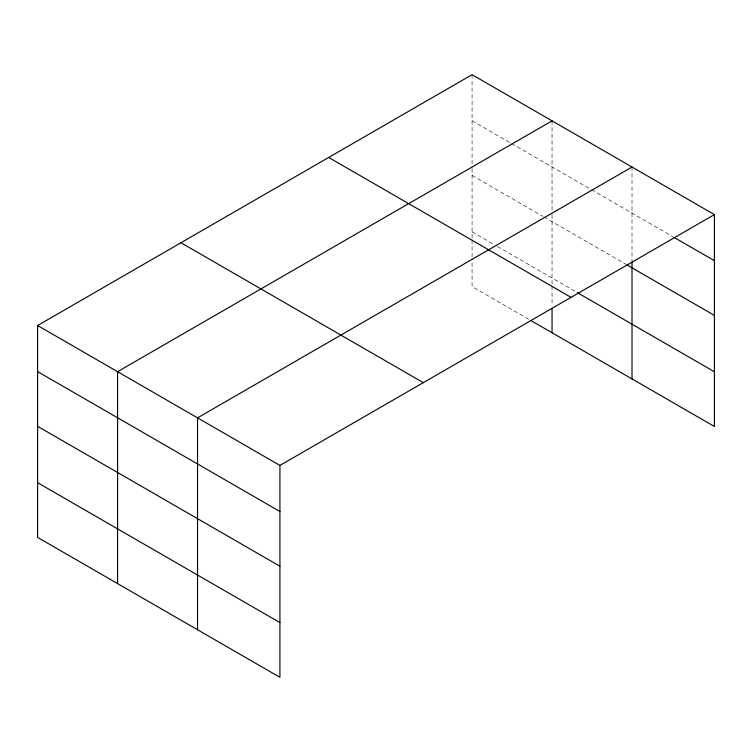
<?xml version="1.0" encoding="UTF-8"?>
<svg xmlns="http://www.w3.org/2000/svg" width="752" height="752" viewBox="0 0 752 752"><rect width="100%" height="100%" fill="white"/><g stroke="black" fill="none" stroke-linecap="round" stroke-linejoin="round"><path stroke-width="0.56" stroke-dasharray="3.76 2.82" d="M472.068 120.762L510.542 142.974M511.548 143.557L590.508 189.137M591.523 189.72L672.692 236.589M472.077 175.479L542.935 216.388M543.94 216.971L625.937 264.309M472.077 231.851L493.331 244.127M497.382 246.468L576.333 292.049M528.759 319.299L472.077 286.568L472.077 258.632M632.009 167.019L632.009 260.831M552.043 120.856L552.043 213.502M552.043 214.668L552.043 285.008M552.043 286.174L552.043 305.961M472.068 74.683L472.077 167.329M472.077 168.495L472.077 238.835M472.077 240.001L472.077 257.466"/><path stroke-width="1.13" d="M714.4 214.593L472.068 74.683L37.6 325.522L37.6 537.407L279.923 677.317L279.923 465.432L714.4 214.593L714.4 426.478L530.78 320.465M552.043 120.856L117.566 371.695L117.566 583.58M632.009 167.019L197.532 417.858L197.532 629.753M673.717 237.181L714.4 260.671M626.952 264.892L714.4 315.389M577.348 292.631L714.4 371.761M328.699 157.459L571.022 297.369M180.978 242.746L423.301 382.655M37.6 325.522L279.923 465.432M37.6 371.601L279.923 511.51M37.6 426.318L279.923 566.228M37.6 482.69L279.923 622.6M632.009 261.997L632.009 378.905M552.043 308.292L552.043 332.741"/></g></svg>
